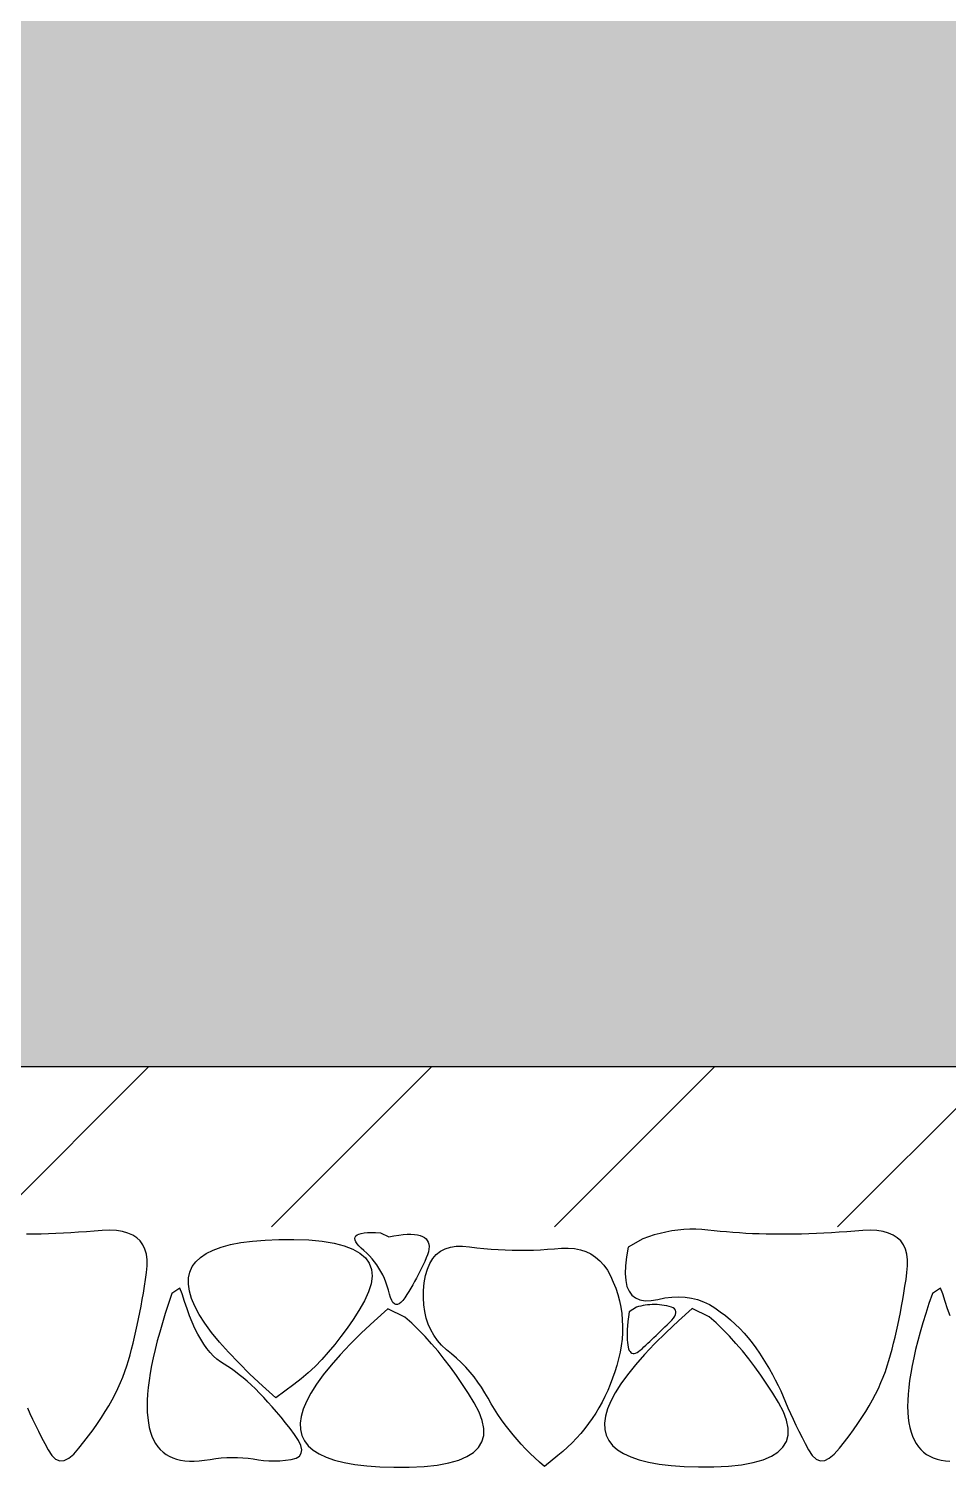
# Model space of a CAD drawing. Header units: metres. Extents: x -220 to 294, y -29 to 18.
# Drawn here: x 28.195 to 28.769, y -8.75 to -7.852 of the extents above; entities that cross this region are included whole.
import ezdxf

# ---------------------------------------------------------------- set-up
doc = ezdxf.new("R2010")
doc.units = ezdxf.units.M
doc.header["$MEASUREMENT"] = 0
doc.layers.add('Rota', color=7, linetype='Continuous')
doc.layers.add('Tarama', color=7, linetype='Continuous')

msp = doc.modelspace()

# ---------------------------------------------------------------- hatches: boundary and pattern name
at = {"layer": 'Tarama', "linetype": 'Continuous', "lineweight": -3}
h = msp.add_hatch(dxfattribs=at)
h.set_pattern_fill('ANSI33', color=58, scale=0.4, style=0)
h.paths.add_polyline_path([(25.01864, -7.8), (25.01864, -8.5), (34.71864, -8.5), (34.71864, -8.2), (34.71864, -7.8)])
h = msp.add_hatch(dxfattribs=at)
h.set_pattern_fill('ANSI31', color=58, style=0)
h.paths.add_polyline_path([(25.01864, -8.5), (25.01864, -8.6), (34.71864, -8.6), (34.71864, -8.5)])

# ---------------------------------------------------------------- linework, layer by layer
at = {"layer": 'Rota', "color": 7, "linetype": 'Continuous', "lineweight": -3}
msp.add_lwpolyline([(34.71864, -8.5), (25.51864, -8.5)], dxfattribs=at)
at = {"layer": 'Tarama', "color": 36, "linetype": 'Continuous', "lineweight": -3}
for points in [[(28.22108, -8.60364), (28.21633, -8.60391)], [(28.22589, -8.60334), (28.22108, -8.60364)], [(28.23075, -8.603), (28.22589, -8.60334)], [(28.23567, -8.60261), (28.23075, -8.603)], [(28.24062, -8.6022), (28.23567, -8.60261)], [(28.24527, -8.60204), (28.24062, -8.6022)], [(28.2495, -8.60225), (28.24527, -8.60204)], [(28.25331, -8.60283), (28.2495, -8.60225)], [(28.2567, -8.60376), (28.25331, -8.60283)], [(28.40241, -8.60403), (28.40418, -8.60372)], [(28.40418, -8.60372), (28.40626, -8.60353)], [(28.40626, -8.60353), (28.40866, -8.60344)], [(28.40866, -8.60344), (28.41139, -8.60347)], [(28.41139, -8.60347), (28.41443, -8.60361)], [(28.41443, -8.60361), (28.41955, -8.60614)], [(28.59272, -8.60314), (28.58905, -8.60397)], [(28.5964, -8.60247), (28.59272, -8.60314)], [(28.6001, -8.60196), (28.5964, -8.60247)], [(28.60382, -8.60162), (28.6001, -8.60196)], [(28.60756, -8.60145), (28.60382, -8.60162)], [(28.61132, -8.60144), (28.60756, -8.60145)], [(28.6151, -8.60159), (28.61132, -8.60144)], [(28.61889, -8.60191), (28.6151, -8.60159)], [(28.62272, -8.60235), (28.61889, -8.60191)], [(28.6266, -8.60276), (28.62272, -8.60235)], [(28.63053, -8.60313), (28.6266, -8.60276)], [(28.63452, -8.60346), (28.63053, -8.60313)], [(28.63856, -8.60375), (28.63452, -8.60346)], [(28.69608, -8.60364), (28.69133, -8.60391)], [(28.70089, -8.60334), (28.69608, -8.60364)], [(28.70575, -8.603), (28.70089, -8.60334)], [(28.71067, -8.60261), (28.70575, -8.603)], [(28.71562, -8.6022), (28.71067, -8.60261)], [(28.72027, -8.60204), (28.71562, -8.6022)], [(28.7245, -8.60225), (28.72027, -8.60204)], [(28.72831, -8.60283), (28.7245, -8.60225)], [(28.7317, -8.60376), (28.72831, -8.60283)], [(28.19786, -8.60453), (28.19338, -8.60458)], [(28.2024, -8.60444), (28.19786, -8.60453)], [(28.20699, -8.6043), (28.2024, -8.60444)], [(28.21163, -8.60412), (28.20699, -8.6043)], [(28.21633, -8.60391), (28.21163, -8.60412)], [(28.25966, -8.60505), (28.2567, -8.60376)], [(28.26221, -8.60671), (28.25966, -8.60505)], [(28.26434, -8.60873), (28.26221, -8.60671)], [(28.26604, -8.61111), (28.26434, -8.60873)], [(28.26732, -8.61386), (28.26604, -8.61111)], [(28.30988, -8.61438), (28.31494, -8.61253)], [(28.31494, -8.61253), (28.32071, -8.61099)], [(28.32071, -8.61099), (28.32719, -8.60975)], [(28.32719, -8.60975), (28.33438, -8.60881)], [(28.33438, -8.60881), (28.34229, -8.60817)], [(28.34229, -8.60817), (28.35091, -8.60783)], [(28.35091, -8.60783), (28.36024, -8.6078)], [(28.36024, -8.6078), (28.36962, -8.60812)], [(28.36962, -8.60812), (28.37801, -8.60887)], [(28.37801, -8.60887), (28.3854, -8.61007)], [(28.3854, -8.61007), (28.3918, -8.6117)], [(28.3918, -8.6117), (28.39719, -8.61378)], [(28.39837, -8.60723), (28.39854, -8.60637)], [(28.39852, -8.60821), (28.39837, -8.60723)], [(28.39898, -8.60929), (28.39852, -8.60821)], [(28.39854, -8.60637), (28.39903, -8.60562)], [(28.39977, -8.61049), (28.39898, -8.60929)], [(28.39903, -8.60562), (28.39984, -8.60498)], [(28.40088, -8.6118), (28.39977, -8.61049)], [(28.39984, -8.60498), (28.40096, -8.60445)], [(28.4023, -8.61322), (28.40088, -8.6118)], [(28.40096, -8.60445), (28.40241, -8.60403)], [(28.41955, -8.60614), (28.42277, -8.60553)], [(28.42277, -8.60553), (28.42578, -8.60506)], [(28.42578, -8.60506), (28.42856, -8.60474)], [(28.42856, -8.60474), (28.43112, -8.60456)], [(28.43112, -8.60456), (28.43346, -8.60453)], [(28.43346, -8.60453), (28.43558, -8.60465)], [(28.43558, -8.60465), (28.43748, -8.60491)], [(28.43748, -8.60491), (28.43916, -8.60531)], [(28.43916, -8.60531), (28.44061, -8.60586)], [(28.44061, -8.60586), (28.44185, -8.60656)], [(28.44185, -8.60656), (28.44286, -8.6074)], [(28.44286, -8.6074), (28.44366, -8.60838)], [(28.44366, -8.60838), (28.44423, -8.60951)], [(28.44423, -8.60951), (28.44458, -8.61079)], [(28.44458, -8.61079), (28.44471, -8.61221)], [(28.44471, -8.61221), (28.44462, -8.61377)], [(28.45477, -8.61365), (28.45806, -8.61261)], [(28.45806, -8.61261), (28.46171, -8.61206)], [(28.46171, -8.61206), (28.46572, -8.61202)], [(28.46572, -8.61202), (28.47007, -8.61245)], [(28.47007, -8.61245), (28.47453, -8.61298)], [(28.56913, -8.61253), (28.568, -8.61869)], [(28.57819, -8.60746), (28.56913, -8.61253)], [(28.58179, -8.60614), (28.57819, -8.60746)], [(28.58541, -8.60497), (28.58179, -8.60614)], [(28.58905, -8.60397), (28.58541, -8.60497)], [(28.64265, -8.60399), (28.63856, -8.60375)], [(28.6468, -8.6042), (28.64265, -8.60399)], [(28.65101, -8.60436), (28.6468, -8.6042)], [(28.65527, -8.60448), (28.65101, -8.60436)], [(28.65959, -8.60455), (28.65527, -8.60448)], [(28.66396, -8.60459), (28.65959, -8.60455)], [(28.66838, -8.60458), (28.66396, -8.60459)], [(28.67286, -8.60453), (28.66838, -8.60458)], [(28.6774, -8.60444), (28.67286, -8.60453)], [(28.68199, -8.6043), (28.6774, -8.60444)], [(28.68663, -8.60412), (28.68199, -8.6043)], [(28.69133, -8.60391), (28.68663, -8.60412)], [(28.73466, -8.60505), (28.7317, -8.60376)], [(28.73721, -8.60671), (28.73466, -8.60505)], [(28.73934, -8.60873), (28.73721, -8.60671)], [(28.74104, -8.61111), (28.73934, -8.60873)], [(28.74232, -8.61386), (28.74104, -8.61111)], [(28.26818, -8.61696), (28.26732, -8.61386)], [(28.26862, -8.62043), (28.26818, -8.61696)], [(28.26864, -8.62426), (28.26862, -8.62043)], [(28.29898, -8.62172), (28.3019, -8.61897)], [(28.3019, -8.61897), (28.30553, -8.61652)], [(28.30553, -8.61652), (28.30988, -8.61438)], [(28.39719, -8.61378), (28.40158, -8.61629)], [(28.40158, -8.61629), (28.40497, -8.61924)], [(28.40404, -8.61475), (28.4023, -8.61322)], [(28.40586, -8.61637), (28.40404, -8.61475)], [(28.40497, -8.61924), (28.40736, -8.62263)], [(28.40758, -8.61808), (28.40586, -8.61637)], [(28.4092, -8.61986), (28.40758, -8.61808)], [(28.41072, -8.62172), (28.4092, -8.61986)], [(28.44209, -8.62146), (28.44109, -8.62358)], [(28.44303, -8.61934), (28.44209, -8.62146)], [(28.44378, -8.61734), (28.44303, -8.61934)], [(28.44431, -8.61548), (28.44378, -8.61734)], [(28.44462, -8.61377), (28.44431, -8.61548)], [(28.44519, -8.62281), (28.44705, -8.61978)], [(28.44705, -8.61978), (28.44926, -8.61724)], [(28.44926, -8.61724), (28.45183, -8.6152)], [(28.45183, -8.6152), (28.45477, -8.61365)], [(28.47453, -8.61298), (28.47898, -8.61343)], [(28.47898, -8.61343), (28.48343, -8.61379)], [(28.48343, -8.61379), (28.48787, -8.61409)], [(28.48787, -8.61409), (28.4923, -8.6143)], [(28.4923, -8.6143), (28.49672, -8.61444)], [(28.49672, -8.61444), (28.50114, -8.61449)], [(28.50114, -8.61449), (28.50555, -8.61447)], [(28.50555, -8.61447), (28.50995, -8.61438)], [(28.50995, -8.61438), (28.51435, -8.6142)], [(28.51435, -8.6142), (28.51873, -8.61395)], [(28.51873, -8.61395), (28.52312, -8.61362)], [(28.52312, -8.61362), (28.52748, -8.61323)], [(28.52748, -8.61323), (28.53164, -8.61315)], [(28.53164, -8.61315), (28.53556, -8.61347)], [(28.53556, -8.61347), (28.53924, -8.61419)], [(28.53924, -8.61419), (28.54267, -8.61532)], [(28.54267, -8.61532), (28.54585, -8.61685)], [(28.54585, -8.61685), (28.54879, -8.61878)], [(28.54879, -8.61878), (28.55148, -8.62111)], [(28.55148, -8.62111), (28.55393, -8.62385)], [(28.568, -8.61869), (28.56736, -8.62423)], [(28.74318, -8.61696), (28.74232, -8.61386)], [(28.74362, -8.62043), (28.74318, -8.61696)], [(28.74364, -8.62426), (28.74362, -8.62043)], [(28.26763, -8.63277), (28.26824, -8.62845)], [(28.26824, -8.62845), (28.26864, -8.62426)], [(28.29449, -8.63178), (28.29527, -8.62812)], [(28.29527, -8.62812), (28.29677, -8.62477)], [(28.29677, -8.62477), (28.29898, -8.62172)], [(28.40736, -8.62263), (28.40875, -8.62646)], [(28.40875, -8.62646), (28.40914, -8.63072)], [(28.41215, -8.62366), (28.41072, -8.62172)], [(28.41347, -8.62568), (28.41215, -8.62366)], [(28.41469, -8.62778), (28.41347, -8.62568)], [(28.41581, -8.62996), (28.41469, -8.62778)], [(28.41684, -8.63221), (28.41581, -8.62996)], [(28.43794, -8.6299), (28.43684, -8.63198)], [(28.43902, -8.6278), (28.43794, -8.6299)], [(28.44007, -8.6257), (28.43902, -8.6278)], [(28.44109, -8.62358), (28.44007, -8.6257)], [(28.44178, -8.63491), (28.44256, -8.63038)], [(28.44256, -8.63038), (28.4437, -8.62635)], [(28.4437, -8.62635), (28.44519, -8.62281)], [(28.55393, -8.62385), (28.55613, -8.62699)], [(28.55613, -8.62699), (28.55809, -8.63054)], [(28.55809, -8.63054), (28.5598, -8.63437)], [(28.56736, -8.62423), (28.56721, -8.62914)], [(28.56721, -8.62914), (28.56754, -8.63343)], [(28.74263, -8.63277), (28.74324, -8.62845)], [(28.74324, -8.62845), (28.74364, -8.62426)], [(28.26631, -8.64123), (28.26699, -8.63703)], [(28.26699, -8.63703), (28.26763, -8.63277)], [(28.28917, -8.63821), (28.28414, -8.64146)], [(28.29063, -8.64173), (28.28917, -8.63821)], [(28.29442, -8.63573), (28.29449, -8.63178)], [(28.29506, -8.63999), (28.29442, -8.63573)], [(28.40854, -8.63543), (28.40693, -8.64057)], [(28.40914, -8.63072), (28.40854, -8.63543)], [(28.41776, -8.63455), (28.41684, -8.63221)], [(28.41858, -8.63696), (28.41776, -8.63455)], [(28.41931, -8.63946), (28.41858, -8.63696)], [(28.41995, -8.64197), (28.41931, -8.63946)], [(28.43334, -8.63816), (28.43212, -8.6402)], [(28.43454, -8.63611), (28.43334, -8.63816)], [(28.4357, -8.63405), (28.43454, -8.63611)], [(28.43684, -8.63198), (28.4357, -8.63405)], [(28.44136, -8.63969), (28.44178, -8.63491)], [(28.5598, -8.63437), (28.5613, -8.63824)], [(28.5613, -8.63824), (28.56257, -8.64213)], [(28.56754, -8.63343), (28.56835, -8.63709)], [(28.56835, -8.63709), (28.56965, -8.64012)], [(28.74131, -8.64123), (28.74199, -8.63703)], [(28.74199, -8.63703), (28.74263, -8.63277)], [(28.76417, -8.63821), (28.75914, -8.64146)], [(28.76563, -8.64173), (28.76417, -8.63821)], [(28.26488, -8.64944), (28.26561, -8.64537)], [(28.26561, -8.64537), (28.26631, -8.64123)], [(28.28199, -8.64779), (28.27999, -8.65392)], [(28.28414, -8.64146), (28.28199, -8.64779)], [(28.29208, -8.64657), (28.29063, -8.64173)], [(28.29359, -8.65115), (28.29208, -8.64657)], [(28.29642, -8.64455), (28.29506, -8.63999)], [(28.29848, -8.64941), (28.29642, -8.64455)], [(28.40432, -8.64615), (28.40087, -8.65205)], [(28.40693, -8.64057), (28.40432, -8.64615)], [(28.42064, -8.64411), (28.41995, -8.64197)], [(28.42139, -8.64583), (28.42064, -8.64411)], [(28.4222, -8.64712), (28.42139, -8.64583)], [(28.42307, -8.64798), (28.4222, -8.64712)], [(28.424, -8.64842), (28.42307, -8.64798)], [(28.425, -8.64844), (28.424, -8.64842)], [(28.42605, -8.64802), (28.425, -8.64844)], [(28.42717, -8.64719), (28.42605, -8.64802)], [(28.42835, -8.64592), (28.42717, -8.64719)], [(28.42959, -8.64424), (28.42835, -8.64592)], [(28.43087, -8.64223), (28.42959, -8.64424)], [(28.43212, -8.6402), (28.43087, -8.64223)], [(28.44127, -8.64428), (28.44136, -8.63969)], [(28.44151, -8.64867), (28.44127, -8.64428)], [(28.56257, -8.64213), (28.56362, -8.64604)], [(28.56362, -8.64604), (28.56445, -8.64998)], [(28.56965, -8.64012), (28.57144, -8.64253)], [(28.57144, -8.64253), (28.57371, -8.64431)], [(28.57371, -8.64431), (28.57647, -8.64547)], [(28.57647, -8.64547), (28.57971, -8.64601)], [(28.57971, -8.64601), (28.58344, -8.64591)], [(28.58123, -8.64864), (28.5798, -8.64882)], [(28.58267, -8.64852), (28.58123, -8.64864)], [(28.58414, -8.64845), (28.58267, -8.64852)], [(28.58344, -8.64591), (28.58765, -8.6452)], [(28.58561, -8.64844), (28.58414, -8.64845)], [(28.58711, -8.64849), (28.58561, -8.64844)], [(28.58862, -8.6486), (28.58711, -8.64849)], [(28.58765, -8.6452), (28.59209, -8.64428)], [(28.59014, -8.64877), (28.58862, -8.6486)], [(28.59209, -8.64428), (28.59641, -8.64374)], [(28.59641, -8.64374), (28.60061, -8.64359)], [(28.60061, -8.64359), (28.60469, -8.6438)], [(28.60469, -8.6438), (28.60865, -8.6444)], [(28.60865, -8.6444), (28.61249, -8.64538)], [(28.61249, -8.64538), (28.61621, -8.64674)], [(28.61621, -8.64674), (28.61981, -8.64847)], [(28.61981, -8.64847), (28.62329, -8.65058)], [(28.73988, -8.64944), (28.74061, -8.64537)], [(28.74061, -8.64537), (28.74131, -8.64123)], [(28.75699, -8.64779), (28.75499, -8.65392)], [(28.75914, -8.64146), (28.75699, -8.64779)], [(28.76708, -8.64657), (28.76563, -8.64173)], [(28.76859, -8.65115), (28.76708, -8.64657)], [(28.26251, -8.66128), (28.26333, -8.6574)], [(28.26333, -8.6574), (28.26412, -8.65345)], [(28.26412, -8.65345), (28.26488, -8.64944)], [(28.27999, -8.65392), (28.27816, -8.65986)], [(28.29517, -8.65547), (28.29359, -8.65115)], [(28.29681, -8.65953), (28.29517, -8.65547)], [(28.30126, -8.65457), (28.29848, -8.64941)], [(28.30475, -8.66003), (28.30126, -8.65457)], [(28.40087, -8.65205), (28.39725, -8.65776)], [(28.41901, -8.65114), (28.41045, -8.65879)], [(28.42965, -8.6563), (28.41901, -8.65114)], [(28.43392, -8.66014), (28.42965, -8.6563)], [(28.44209, -8.65286), (28.44151, -8.64867)], [(28.44301, -8.65685), (28.44209, -8.65286)], [(28.44426, -8.66064), (28.44301, -8.65685)], [(28.56445, -8.64998), (28.56506, -8.65395)], [(28.56506, -8.65395), (28.56544, -8.65794)], [(28.56926, -8.6561), (28.56895, -8.65896)], [(28.56964, -8.65305), (28.56926, -8.6561)], [(28.57424, -8.65013), (28.56964, -8.65305)], [(28.57561, -8.64971), (28.57424, -8.65013)], [(28.57699, -8.64936), (28.57561, -8.64971)], [(28.57839, -8.64906), (28.57699, -8.64936)], [(28.5798, -8.64882), (28.57839, -8.64906)], [(28.59168, -8.64899), (28.59014, -8.64877)], [(28.59324, -8.64927), (28.59168, -8.64899)], [(28.5948, -8.64962), (28.59324, -8.64927)], [(28.59617, -8.65004), (28.5948, -8.64962)], [(28.59727, -8.65057), (28.59617, -8.65004)], [(28.59631, -8.65821), (28.59738, -8.65692)], [(28.5981, -8.65119), (28.59727, -8.65057)], [(28.59738, -8.65692), (28.59818, -8.65572)], [(28.59866, -8.6519), (28.5981, -8.65119)], [(28.59818, -8.65572), (28.59871, -8.65462)], [(28.59895, -8.65271), (28.59866, -8.6519)], [(28.59871, -8.65462), (28.59896, -8.65362)], [(28.59896, -8.65362), (28.59895, -8.65271)], [(28.60912, -8.65095), (28.60057, -8.6586)], [(28.61977, -8.65611), (28.60912, -8.65095)], [(28.62404, -8.65995), (28.61977, -8.65611)], [(28.62329, -8.65058), (28.62664, -8.65292)], [(28.62664, -8.65292), (28.62987, -8.65537)], [(28.62987, -8.65537), (28.63297, -8.65793)], [(28.73751, -8.66128), (28.73833, -8.6574)], [(28.73833, -8.6574), (28.73912, -8.65345)], [(28.73912, -8.65345), (28.73988, -8.64944)], [(28.75499, -8.65392), (28.75316, -8.65986)], [(28.77017, -8.65547), (28.76859, -8.65115)], [(28.26078, -8.66886), (28.26166, -8.6651)], [(28.26166, -8.6651), (28.26251, -8.66128)], [(28.27649, -8.6656), (28.27498, -8.67114)], [(28.27816, -8.65986), (28.27649, -8.6656)], [(28.29852, -8.66332), (28.29681, -8.65953)], [(28.30029, -8.66686), (28.29852, -8.66332)], [(28.30895, -8.6658), (28.30475, -8.66003)], [(28.31387, -8.67186), (28.30895, -8.6658)], [(28.39354, -8.66324), (28.38973, -8.66847)], [(28.39725, -8.65776), (28.39354, -8.66324)], [(28.40263, -8.66612), (28.39552, -8.67315)], [(28.41045, -8.65879), (28.40263, -8.66612)], [(28.43812, -8.66419), (28.43392, -8.66014)], [(28.44226, -8.66844), (28.43812, -8.66419)], [(28.44584, -8.66424), (28.44426, -8.66064)], [(28.44777, -8.66763), (28.44584, -8.66424)], [(28.56555, -8.66599), (28.56527, -8.67006)], [(28.56544, -8.65794), (28.56561, -8.66195)], [(28.56561, -8.66195), (28.56555, -8.66599)], [(28.56845, -8.66639), (28.56843, -8.66848)], [(28.56855, -8.6641), (28.56845, -8.66639)], [(28.56872, -8.66162), (28.56855, -8.6641)], [(28.56895, -8.65896), (28.56872, -8.66162)], [(28.59274, -8.66593), (28.58564, -8.67296)], [(28.58649, -8.66775), (28.58784, -8.66646)], [(28.58784, -8.66646), (28.58921, -8.66514)], [(28.58921, -8.66514), (28.59062, -8.6638)], [(28.59062, -8.6638), (28.59204, -8.66243)], [(28.59204, -8.66243), (28.5935, -8.66103)], [(28.60057, -8.6586), (28.59274, -8.66593)], [(28.5935, -8.66103), (28.59497, -8.6596)], [(28.59497, -8.6596), (28.59631, -8.65821)], [(28.62824, -8.664), (28.62404, -8.65995)], [(28.63237, -8.66825), (28.62824, -8.664)], [(28.63297, -8.65793), (28.63594, -8.6606)], [(28.63594, -8.6606), (28.63879, -8.66337)], [(28.63879, -8.66337), (28.64151, -8.66625)], [(28.64151, -8.66625), (28.6441, -8.66923)], [(28.73578, -8.66886), (28.73666, -8.6651)], [(28.73666, -8.6651), (28.73751, -8.66128)], [(28.75149, -8.6656), (28.74998, -8.67114)], [(28.75316, -8.65986), (28.75149, -8.6656)], [(28.25893, -8.67619), (28.25987, -8.67256)], [(28.25987, -8.67256), (28.26078, -8.66886)], [(28.27498, -8.67114), (28.27363, -8.67648)], [(28.30212, -8.67013), (28.30029, -8.66686)], [(28.30401, -8.67314), (28.30212, -8.67013)], [(28.30597, -8.67588), (28.30401, -8.67314)], [(28.3195, -8.67823), (28.31387, -8.67186)], [(28.38582, -8.67347), (28.38182, -8.67822)], [(28.38973, -8.66847), (28.38582, -8.67347)], [(28.39552, -8.67315), (28.38915, -8.67987)], [(28.44633, -8.6729), (28.44226, -8.66844)], [(28.45033, -8.67756), (28.44633, -8.6729)], [(28.45002, -8.67082), (28.44777, -8.66763)], [(28.45261, -8.67381), (28.45002, -8.67082)], [(28.45554, -8.67661), (28.45261, -8.67381)], [(28.56477, -8.67414), (28.56404, -8.67826)], [(28.56527, -8.67006), (28.56477, -8.67414)], [(28.56843, -8.66848), (28.56848, -8.67038)], [(28.56848, -8.67038), (28.5686, -8.6721)], [(28.5686, -8.6721), (28.56879, -8.67362)], [(28.56879, -8.67362), (28.56905, -8.67495)], [(28.56905, -8.67495), (28.56939, -8.67608)], [(28.57775, -8.67599), (28.57892, -8.67489)], [(28.57892, -8.67489), (28.58012, -8.67377)], [(28.58564, -8.67296), (28.57926, -8.67968)], [(28.58012, -8.67377), (28.58134, -8.67262)], [(28.58134, -8.67262), (28.58259, -8.67144)], [(28.58259, -8.67144), (28.58386, -8.67024)], [(28.58386, -8.67024), (28.58516, -8.66901)], [(28.58516, -8.66901), (28.58649, -8.66775)], [(28.63644, -8.67271), (28.63237, -8.66825)], [(28.64044, -8.67737), (28.63644, -8.67271)], [(28.6441, -8.66923), (28.64656, -8.67232)], [(28.64656, -8.67232), (28.6489, -8.67552)], [(28.6489, -8.67552), (28.65113, -8.6788)], [(28.73393, -8.67619), (28.73487, -8.67256)], [(28.73487, -8.67256), (28.73578, -8.66886)], [(28.74998, -8.67114), (28.74863, -8.67648)], [(28.25593, -8.68672), (28.25696, -8.68327)], [(28.25696, -8.68327), (28.25796, -8.67976)], [(28.25796, -8.67976), (28.25893, -8.67619)], [(28.27245, -8.68163), (28.27142, -8.68658)], [(28.27363, -8.67648), (28.27245, -8.68163)], [(28.30799, -8.67837), (28.30597, -8.67588)], [(28.31008, -8.68059), (28.30799, -8.67837)], [(28.31223, -8.68255), (28.31008, -8.68059)], [(28.31445, -8.68425), (28.31223, -8.68255)], [(28.31672, -8.68568), (28.31445, -8.68425)], [(28.32584, -8.6849), (28.3195, -8.67823)], [(28.37772, -8.68274), (28.37352, -8.68701)], [(28.38182, -8.67822), (28.37772, -8.68274)], [(28.38915, -8.67987), (28.3835, -8.68629)], [(28.45426, -8.68243), (28.45033, -8.67756)], [(28.45813, -8.6875), (28.45426, -8.68243)], [(28.45875, -8.67924), (28.45554, -8.67661)], [(28.46187, -8.68193), (28.45875, -8.67924)], [(28.46485, -8.68471), (28.46187, -8.68193)], [(28.5631, -8.68239), (28.56197, -8.68651)], [(28.56404, -8.67826), (28.5631, -8.68239)], [(28.56939, -8.67608), (28.56979, -8.67703)], [(28.56979, -8.67703), (28.57027, -8.67779)], [(28.57027, -8.67779), (28.57081, -8.67835)], [(28.57081, -8.67835), (28.57143, -8.67873)], [(28.57143, -8.67873), (28.57212, -8.67891)], [(28.57212, -8.67891), (28.57288, -8.6789)], [(28.57288, -8.6789), (28.57371, -8.6787)], [(28.57926, -8.67968), (28.57361, -8.6861)], [(28.57371, -8.6787), (28.57462, -8.67831)], [(28.57462, -8.67831), (28.57559, -8.67772)], [(28.57559, -8.67772), (28.57664, -8.67695)], [(28.57664, -8.67695), (28.57775, -8.67599)], [(28.64438, -8.68224), (28.64044, -8.67737)], [(28.64825, -8.68731), (28.64438, -8.68224)], [(28.65113, -8.6788), (28.65327, -8.68209)], [(28.65327, -8.68209), (28.65533, -8.68541)], [(28.73093, -8.68672), (28.73196, -8.68327)], [(28.73196, -8.68327), (28.73296, -8.67976)], [(28.73296, -8.67976), (28.73393, -8.67619)], [(28.74745, -8.68163), (28.74642, -8.68658)], [(28.74863, -8.67648), (28.74745, -8.68163)], [(28.25346, -8.69367), (28.25477, -8.69018)], [(28.25477, -8.69018), (28.25593, -8.68672)], [(28.27056, -8.69133), (28.26985, -8.69589)], [(28.27142, -8.68658), (28.27056, -8.69133)], [(28.31904, -8.68709), (28.31672, -8.68568)], [(28.3214, -8.68865), (28.31904, -8.68709)], [(28.32379, -8.69036), (28.3214, -8.68865)], [(28.32621, -8.69221), (28.32379, -8.69036)], [(28.33289, -8.69187), (28.32584, -8.6849)], [(28.32867, -8.69421), (28.32621, -8.69221)], [(28.34066, -8.69914), (28.33289, -8.69187)], [(28.36922, -8.69105), (28.36482, -8.69485)], [(28.37352, -8.68701), (28.36922, -8.69105)], [(28.37857, -8.6924), (28.37437, -8.69819)], [(28.3835, -8.68629), (28.37857, -8.6924)], [(28.46194, -8.69278), (28.45813, -8.6875)], [(28.46568, -8.69827), (28.46194, -8.69278)], [(28.46768, -8.68759), (28.46485, -8.68471)], [(28.47036, -8.69057), (28.46768, -8.68759)], [(28.4729, -8.69364), (28.47036, -8.69057)], [(28.56073, -8.69054), (28.55937, -8.69448)], [(28.56197, -8.68651), (28.56073, -8.69054)], [(28.56869, -8.69221), (28.56449, -8.698)], [(28.57361, -8.6861), (28.56869, -8.69221)], [(28.65205, -8.69259), (28.64825, -8.68731)], [(28.65579, -8.69808), (28.65205, -8.69259)], [(28.65533, -8.68541), (28.6573, -8.68875)], [(28.6573, -8.68875), (28.65919, -8.69212)], [(28.65919, -8.69212), (28.661, -8.69551)], [(28.72846, -8.69367), (28.72977, -8.69018)], [(28.72977, -8.69018), (28.73093, -8.68672)], [(28.74556, -8.69133), (28.74485, -8.69589)], [(28.74642, -8.68658), (28.74556, -8.69133)], [(28.24863, -8.70434), (28.25039, -8.70075)], [(28.25039, -8.70075), (28.252, -8.6972)], [(28.252, -8.6972), (28.25346, -8.69367)], [(28.26931, -8.70025), (28.26892, -8.70441)], [(28.26985, -8.69589), (28.26931, -8.70025)], [(28.33116, -8.69635), (28.32867, -8.69421)], [(28.33368, -8.69865), (28.33116, -8.69635)], [(28.33624, -8.70109), (28.33368, -8.69865)], [(28.33883, -8.70368), (28.33624, -8.70109)], [(28.34913, -8.70672), (28.34066, -8.69914)], [(28.36033, -8.69841), (28.34913, -8.70672)], [(28.36482, -8.69485), (28.36033, -8.69841)], [(28.37437, -8.69819), (28.3709, -8.70369)], [(28.46935, -8.70395), (28.46568, -8.69827)], [(28.47529, -8.69682), (28.4729, -8.69364)], [(28.47753, -8.70009), (28.47529, -8.69682)], [(28.47963, -8.70345), (28.47753, -8.70009)], [(28.55631, -8.70209), (28.55461, -8.70575)], [(28.5579, -8.69833), (28.55631, -8.70209)], [(28.55937, -8.69448), (28.5579, -8.69833)], [(28.56449, -8.698), (28.56101, -8.7035)], [(28.65946, -8.70376), (28.65579, -8.69808)], [(28.661, -8.69551), (28.66272, -8.69892)], [(28.66272, -8.69892), (28.66435, -8.70235)], [(28.66435, -8.70235), (28.6659, -8.70581)], [(28.72363, -8.70434), (28.72539, -8.70075)], [(28.72539, -8.70075), (28.727, -8.6972)], [(28.727, -8.6972), (28.72846, -8.69367)], [(28.74431, -8.70025), (28.74392, -8.70441)], [(28.74485, -8.69589), (28.74431, -8.70025)], [(28.24466, -8.71161), (28.24672, -8.70796)], [(28.24672, -8.70796), (28.24863, -8.70434)], [(28.2687, -8.70837), (28.26864, -8.71214)], [(28.26892, -8.70441), (28.2687, -8.70837)], [(28.34146, -8.70641), (28.33883, -8.70368)], [(28.34411, -8.70929), (28.34146, -8.70641)], [(28.3468, -8.71232), (28.34411, -8.70929)], [(28.36815, -8.70887), (28.36612, -8.71375)], [(28.3709, -8.70369), (28.36815, -8.70887)], [(28.47295, -8.70985), (28.46935, -8.70395)], [(28.47596, -8.71559), (28.47295, -8.70985)], [(28.48159, -8.70691), (28.47963, -8.70345)], [(28.48357, -8.71035), (28.48159, -8.70691)], [(28.48563, -8.71373), (28.48357, -8.71035)], [(28.5528, -8.70933), (28.55086, -8.71282)], [(28.55461, -8.70575), (28.5528, -8.70933)], [(28.55826, -8.70868), (28.55624, -8.71356)], [(28.56101, -8.7035), (28.55826, -8.70868)], [(28.66306, -8.70966), (28.65946, -8.70376)], [(28.66607, -8.7154), (28.66306, -8.70966)], [(28.6659, -8.70581), (28.66737, -8.70929)], [(28.66737, -8.70929), (28.66885, -8.71282)], [(28.71966, -8.71161), (28.72172, -8.70796)], [(28.72172, -8.70796), (28.72363, -8.70434)], [(28.7437, -8.70837), (28.74364, -8.71214)], [(28.74392, -8.70441), (28.7437, -8.70837)], [(28.19385, -8.71282), (28.19543, -8.7164)], [(28.19543, -8.7164), (28.1971, -8.72005)], [(28.1971, -8.72005), (28.19887, -8.72376)], [(28.23758, -8.72277), (28.24009, -8.71902)], [(28.24009, -8.71902), (28.24245, -8.7153)], [(28.24245, -8.7153), (28.24466, -8.71161)], [(28.26864, -8.71214), (28.26874, -8.71571)], [(28.26874, -8.71571), (28.269, -8.71908)], [(28.269, -8.71908), (28.26942, -8.72226)], [(28.34953, -8.71549), (28.3468, -8.71232)], [(28.35229, -8.71881), (28.34953, -8.71549)], [(28.35508, -8.72228), (28.35229, -8.71881)], [(28.36482, -8.71832), (28.36425, -8.72258)], [(28.36612, -8.71375), (28.36482, -8.71832)], [(28.47794, -8.72088), (28.47596, -8.71559)], [(28.48777, -8.71705), (28.48563, -8.71373)], [(28.48999, -8.72031), (28.48777, -8.71705)], [(28.4923, -8.72351), (28.48999, -8.72031)], [(28.54666, -8.71952), (28.54438, -8.72274)], [(28.54882, -8.71622), (28.54666, -8.71952)], [(28.55086, -8.71282), (28.54882, -8.71622)], [(28.55494, -8.71813), (28.55437, -8.72239)], [(28.55624, -8.71356), (28.55494, -8.71813)], [(28.66806, -8.72069), (28.66607, -8.7154)], [(28.66885, -8.71282), (28.67043, -8.7164)], [(28.67043, -8.7164), (28.6721, -8.72005)], [(28.6721, -8.72005), (28.67387, -8.72376)], [(28.71258, -8.72277), (28.71509, -8.71902)], [(28.71509, -8.71902), (28.71745, -8.7153)], [(28.71745, -8.7153), (28.71966, -8.71161)], [(28.74364, -8.71214), (28.74374, -8.71571)], [(28.74374, -8.71571), (28.744, -8.71908)], [(28.744, -8.71908), (28.74442, -8.72226)], [(28.19887, -8.72376), (28.20072, -8.72754)], [(28.20072, -8.72754), (28.20267, -8.73137)], [(28.2321, -8.73036), (28.23492, -8.72655)], [(28.23492, -8.72655), (28.23758, -8.72277)], [(28.26942, -8.72226), (28.27001, -8.72523)], [(28.27001, -8.72523), (28.27075, -8.72801)], [(28.27075, -8.72801), (28.27165, -8.7306)], [(28.3579, -8.7259), (28.35508, -8.72228)], [(28.36076, -8.72966), (28.3579, -8.7259)], [(28.36425, -8.72258), (28.3644, -8.72653)], [(28.3644, -8.72653), (28.36528, -8.73018)], [(28.47891, -8.72574), (28.47794, -8.72088)], [(28.47885, -8.73015), (28.47891, -8.72574)], [(28.49469, -8.72665), (28.4923, -8.72351)], [(28.49717, -8.72972), (28.49469, -8.72665)], [(28.53948, -8.7289), (28.53686, -8.73185)], [(28.54199, -8.72587), (28.53948, -8.7289)], [(28.54438, -8.72274), (28.54199, -8.72587)], [(28.55437, -8.72239), (28.55452, -8.72634)], [(28.55452, -8.72634), (28.5554, -8.72999)], [(28.66902, -8.72555), (28.66806, -8.72069)], [(28.66896, -8.72996), (28.66902, -8.72555)], [(28.67387, -8.72376), (28.67572, -8.72754)], [(28.67572, -8.72754), (28.67767, -8.73137)], [(28.7071, -8.73036), (28.70992, -8.72655)], [(28.70992, -8.72655), (28.71258, -8.72277)], [(28.74442, -8.72226), (28.74501, -8.72523)], [(28.74501, -8.72523), (28.74575, -8.72801)], [(28.74575, -8.72801), (28.74665, -8.7306)], [(28.20267, -8.73137), (28.2047, -8.73526)], [(28.2047, -8.73526), (28.20683, -8.73922)], [(28.22282, -8.74179), (28.22603, -8.73809)], [(28.22603, -8.73809), (28.22914, -8.73421)], [(28.22914, -8.73421), (28.2321, -8.73036)], [(28.27165, -8.7306), (28.27272, -8.73299)], [(28.27272, -8.73299), (28.27395, -8.73517)], [(28.27395, -8.73517), (28.27533, -8.73717)], [(28.27533, -8.73717), (28.27688, -8.73896)], [(28.36316, -8.73325), (28.36076, -8.72966)], [(28.36466, -8.73639), (28.36316, -8.73325)], [(28.36526, -8.73906), (28.36466, -8.73639)], [(28.36528, -8.73018), (28.36688, -8.73352)], [(28.36688, -8.73352), (28.36921, -8.73655)], [(28.36921, -8.73655), (28.37227, -8.73927)], [(28.47255, -8.74073), (28.47567, -8.73765)], [(28.47567, -8.73765), (28.47777, -8.73412)], [(28.47777, -8.73412), (28.47885, -8.73015)], [(28.49972, -8.73274), (28.49717, -8.72972)], [(28.50236, -8.73569), (28.49972, -8.73274)], [(28.50508, -8.73859), (28.50236, -8.73569)], [(28.53127, -8.73747), (28.52831, -8.74015)], [(28.53412, -8.73471), (28.53127, -8.73747)], [(28.53686, -8.73185), (28.53412, -8.73471)], [(28.5554, -8.72999), (28.557, -8.73333)], [(28.557, -8.73333), (28.55933, -8.73636)], [(28.55933, -8.73636), (28.56238, -8.73908)], [(28.66267, -8.74054), (28.66579, -8.73746)], [(28.66579, -8.73746), (28.66789, -8.73393)], [(28.66789, -8.73393), (28.66896, -8.72996)], [(28.67767, -8.73137), (28.6797, -8.73526)], [(28.6797, -8.73526), (28.68183, -8.73922)], [(28.69782, -8.74179), (28.70103, -8.73809)], [(28.70103, -8.73809), (28.70414, -8.73421)], [(28.70414, -8.73421), (28.7071, -8.73036)], [(28.74665, -8.7306), (28.74772, -8.73299)], [(28.74772, -8.73299), (28.74895, -8.73517)], [(28.74895, -8.73517), (28.75033, -8.73717)], [(28.75033, -8.73717), (28.75188, -8.73896)], [(28.20683, -8.73922), (28.20909, -8.74268)], [(28.20909, -8.74268), (28.2115, -8.74492)], [(28.2115, -8.74492), (28.21408, -8.74596)], [(28.21408, -8.74596), (28.21683, -8.74578)], [(28.21683, -8.74578), (28.21974, -8.74439)], [(28.21974, -8.74439), (28.22282, -8.74179)], [(28.27688, -8.73896), (28.27859, -8.74056)], [(28.27859, -8.74056), (28.28046, -8.74196)], [(28.28046, -8.74196), (28.28249, -8.74316)], [(28.28249, -8.74316), (28.28468, -8.74417)], [(28.28468, -8.74417), (28.28704, -8.74498)], [(28.28704, -8.74498), (28.28955, -8.74559)], [(28.28955, -8.74559), (28.29222, -8.746)], [(28.29222, -8.746), (28.29506, -8.74622)], [(28.29506, -8.74622), (28.29806, -8.74624)], [(28.29806, -8.74624), (28.30121, -8.74606)], [(28.30121, -8.74606), (28.30453, -8.74569)], [(28.30453, -8.74569), (28.30801, -8.74513)], [(28.30801, -8.74513), (28.3115, -8.74461)], [(28.3115, -8.74461), (28.31495, -8.74423)], [(28.31495, -8.74423), (28.31837, -8.74398)], [(28.31837, -8.74398), (28.32176, -8.74387)], [(28.32176, -8.74387), (28.32511, -8.74389)], [(28.32511, -8.74389), (28.32842, -8.74405)], [(28.32842, -8.74405), (28.3317, -8.74434)], [(28.3317, -8.74434), (28.33494, -8.74477)], [(28.33494, -8.74477), (28.33815, -8.74532)], [(28.33815, -8.74532), (28.3414, -8.74575)], [(28.3414, -8.74575), (28.34472, -8.746)], [(28.34472, -8.746), (28.34811, -8.74607)], [(28.34811, -8.74607), (28.35156, -8.74596)], [(28.35156, -8.74596), (28.35508, -8.74567)], [(28.35508, -8.74567), (28.35865, -8.74518)], [(28.35865, -8.74518), (28.36165, -8.74434)], [(28.36165, -8.74434), (28.36376, -8.74304)], [(28.36376, -8.74304), (28.36496, -8.74128)], [(28.36496, -8.74128), (28.36526, -8.73906)], [(28.37227, -8.73927), (28.37605, -8.74169)], [(28.37605, -8.74169), (28.38055, -8.7438)], [(28.38055, -8.7438), (28.38578, -8.7456)], [(28.38578, -8.7456), (28.39174, -8.7471)], [(28.39174, -8.7471), (28.39842, -8.74828)], [(28.44986, -8.74865), (28.45706, -8.74733)], [(28.45706, -8.74733), (28.46325, -8.74557)], [(28.46325, -8.74557), (28.46841, -8.74337)], [(28.46841, -8.74337), (28.47255, -8.74073)], [(28.50789, -8.74142), (28.50508, -8.73859)], [(28.51078, -8.74419), (28.50789, -8.74142)], [(28.51375, -8.7469), (28.51078, -8.74419)], [(28.5168, -8.74955), (28.51375, -8.7469)], [(28.52522, -8.74274), (28.5168, -8.74955)], [(28.52831, -8.74015), (28.52522, -8.74274)], [(28.56238, -8.73908), (28.56616, -8.7415)], [(28.56616, -8.7415), (28.57067, -8.74361)], [(28.57067, -8.74361), (28.5759, -8.74541)], [(28.5759, -8.74541), (28.58185, -8.74691)], [(28.58185, -8.74691), (28.58853, -8.74809)], [(28.63997, -8.74846), (28.64718, -8.74714)], [(28.64718, -8.74714), (28.65336, -8.74539)], [(28.65336, -8.74539), (28.65853, -8.74318)], [(28.65853, -8.74318), (28.66267, -8.74054)], [(28.68183, -8.73922), (28.68409, -8.74268)], [(28.68409, -8.74268), (28.6865, -8.74492)], [(28.6865, -8.74492), (28.68909, -8.74596)], [(28.68909, -8.74596), (28.69183, -8.74578)], [(28.69183, -8.74578), (28.69474, -8.74439)], [(28.69474, -8.74439), (28.69782, -8.74179)], [(28.75188, -8.73896), (28.75359, -8.74056)], [(28.75359, -8.74056), (28.75546, -8.74196)], [(28.75546, -8.74196), (28.75749, -8.74316)], [(28.75749, -8.74316), (28.75968, -8.74417)], [(28.75968, -8.74417), (28.76204, -8.74498)], [(28.76204, -8.74498), (28.76455, -8.74559)], [(28.76455, -8.74559), (28.76723, -8.746)], [(28.76723, -8.746), (28.77006, -8.74622)], [(28.39842, -8.74828), (28.40582, -8.74916)], [(28.40582, -8.74916), (28.41396, -8.74974)], [(28.41396, -8.74974), (28.42281, -8.75)], [(28.42282, -8.75), (28.43239, -8.74996)], [(28.43239, -8.74996), (28.44163, -8.74953)], [(28.44163, -8.74953), (28.44986, -8.74865)], [(28.58853, -8.74809), (28.59594, -8.74897)], [(28.59594, -8.74897), (28.60407, -8.74955)], [(28.60407, -8.74955), (28.61293, -8.74981)], [(28.61293, -8.74981), (28.6225, -8.74977)], [(28.6225, -8.74977), (28.63175, -8.74933)], [(28.63175, -8.74933), (28.63997, -8.74846)]]:
    msp.add_lwpolyline(points, dxfattribs=at)

doc.saveas('drawing.dxf')
